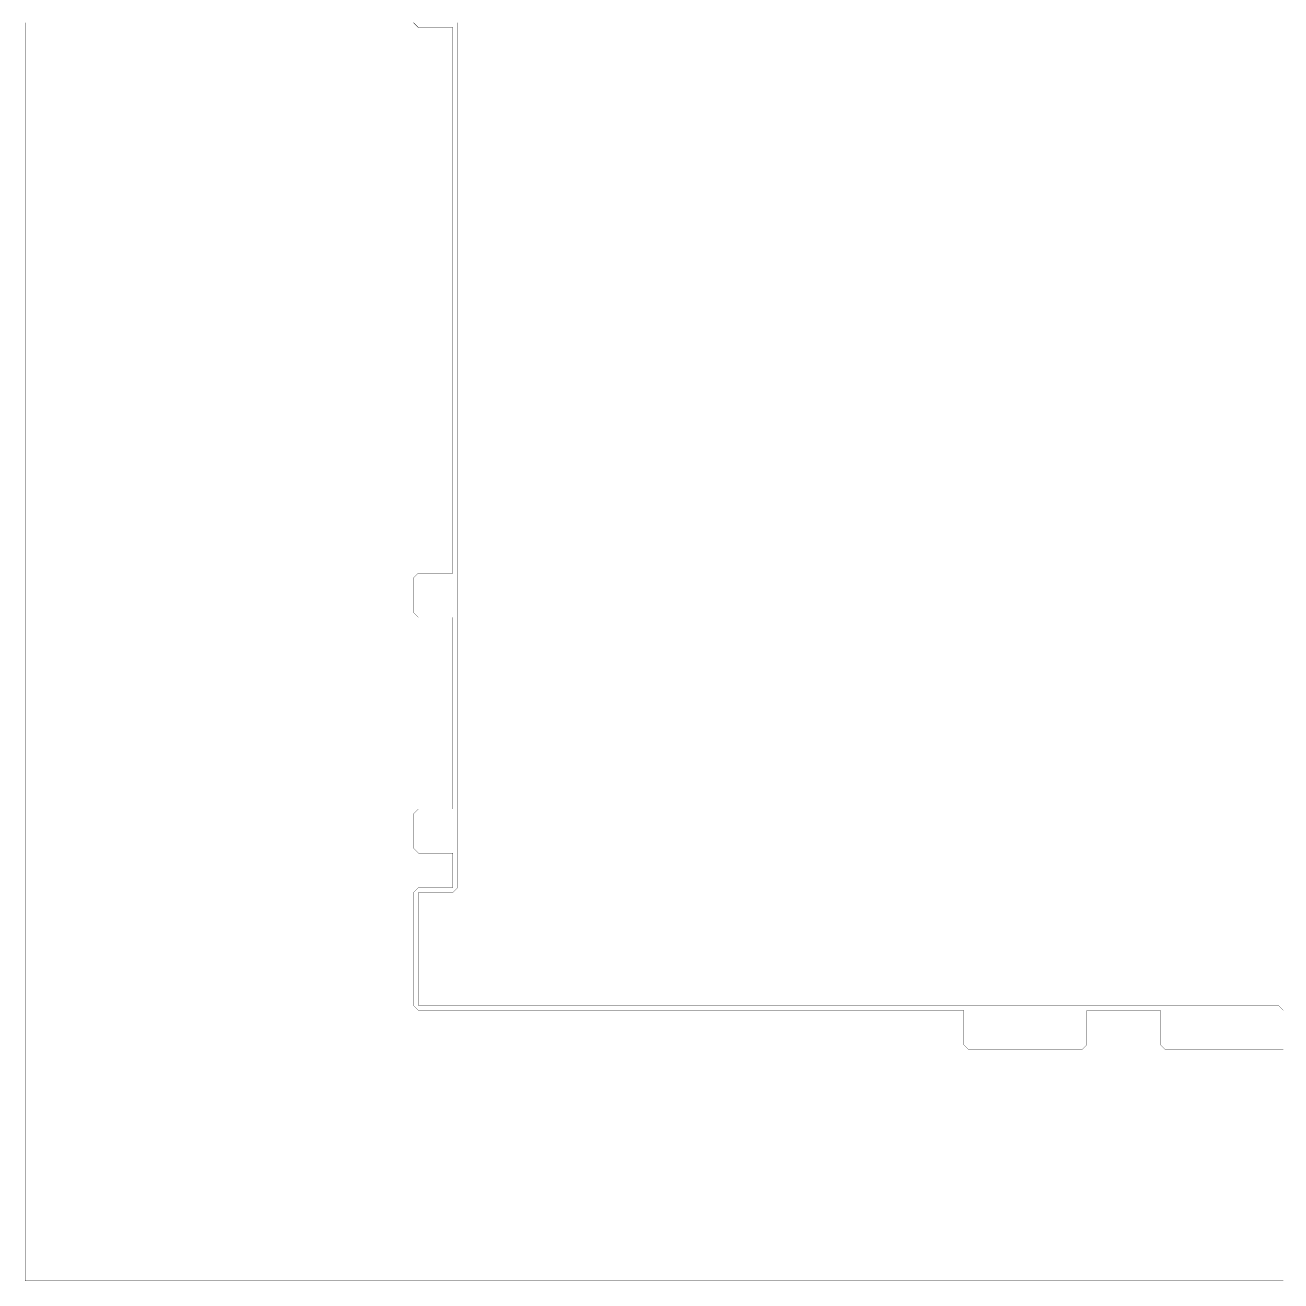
# Model space of a CAD drawing. Header units: metres. Extents: x 0 to 4990, y -4990 to 0.
# Drawn here: x 0 to 2495, y -4990 to -2495 of the extents above; entities that cross this region are included whole.
import ezdxf

# ---------------------------------------------------------------- set-up
doc = ezdxf.new("R2010")
doc.units = ezdxf.units.M
doc.layers.add('conductor', color=1, linetype='Continuous')
doc.layers.add('substrate', color=5, linetype='Continuous')

msp = doc.modelspace()

# ---------------------------------------------------------------- linework, layer by layer
at = {"layer": 'conductor', "const_width": 0.5}
msp.add_lwpolyline([(859.375, -2490.234375), (859.375, -2500), (859.375, -2509.765625), (859.375, -2519.53125), (859.375, -2529.296875), (859.375, -2539.0625), (859.375, -2548.828125), (859.375, -2558.59375), (859.375, -2568.359375), (859.375, -2578.125), (859.375, -2587.890625), (859.375, -2597.65625), (859.375, -2607.421875), (859.375, -2617.1875), (859.375, -2626.953125), (859.375, -2636.71875), (859.375, -2646.484375), (859.375, -2656.25), (859.375, -2666.015625), (859.375, -2675.78125), (859.375, -2685.546875), (859.375, -2695.3125), (859.375, -2705.078125), (859.375, -2714.84375), (859.375, -2724.609375), (859.375, -2734.375), (859.375, -2744.140625), (859.375, -2753.90625), (859.375, -2763.671875), (859.375, -2773.4375), (859.375, -2783.203125), (859.375, -2792.96875), (859.375, -2802.734375), (859.375, -2812.5), (859.375, -2822.265625), (859.375, -2832.03125), (859.375, -2841.796875), (859.375, -2851.5625), (859.375, -2861.328125), (859.375, -2871.09375), (859.375, -2880.859375), (859.375, -2890.625), (859.375, -2900.390625), (859.375, -2910.15625), (859.375, -2919.921875), (859.375, -2929.6875), (859.375, -2939.453125), (859.375, -2949.21875), (859.375, -2958.984375), (859.375, -2968.75), (859.375, -2978.515625), (859.375, -2988.28125), (859.375, -2998.046875), (859.375, -3007.8125), (859.375, -3017.578125), (859.375, -3027.34375), (859.375, -3037.109375), (859.375, -3046.875), (859.375, -3056.640625), (859.375, -3066.40625), (859.375, -3076.171875), (859.375, -3085.9375), (859.375, -3095.703125), (859.375, -3105.46875), (859.375, -3115.234375), (859.375, -3125), (859.375, -3134.765625), (859.375, -3144.53125), (859.375, -3154.296875), (859.375, -3164.0625), (859.375, -3173.828125), (859.375, -3183.59375), (859.375, -3193.359375), (859.375, -3203.125), (859.375, -3212.890625), (859.375, -3222.65625), (859.375, -3232.421875), (859.375, -3242.1875), (859.375, -3251.953125), (859.375, -3261.71875), (859.375, -3271.484375), (859.375, -3281.25), (859.375, -3291.015625), (859.375, -3300.78125), (859.375, -3310.546875), (859.375, -3320.3125), (859.375, -3330.078125), (859.375, -3339.84375), (859.375, -3349.609375), (859.375, -3359.375), (859.375, -3369.140625), (859.375, -3378.90625), (859.375, -3388.671875), (859.375, -3398.4375), (859.375, -3408.203125), (859.375, -3417.96875), (859.375, -3427.734375), (859.375, -3437.5), (859.375, -3447.265625), (859.375, -3457.03125), (859.375, -3466.796875), (859.375, -3476.5625), (859.375, -3486.328125), (859.375, -3496.09375), (859.375, -3505.859375), (859.375, -3515.625), (859.375, -3525.390625), (859.375, -3535.15625), (859.375, -3544.921875), (859.375, -3554.6875), (859.375, -3564.453125), (859.375, -3574.21875), (859.375, -3583.984375), (859.375, -3593.75), (859.375, -3603.515625), (859.375, -3613.28125), (859.375, -3623.046875), (859.375, -3632.8125), (859.375, -3642.578125), (859.375, -3652.34375), (859.375, -3662.109375), (859.375, -3671.875), (859.375, -3681.640625), (859.375, -3691.40625), (859.375, -3701.171875), (859.375, -3710.9375), (859.375, -3720.703125), (859.375, -3730.46875), (859.375, -3740.234375), (859.375, -3750), (859.375, -3759.765625), (859.375, -3769.53125), (859.375, -3779.296875), (859.375, -3789.0625), (859.375, -3798.828125), (859.375, -3808.59375), (859.375, -3818.359375), (859.375, -3828.125), (859.375, -3837.890625), (859.375, -3847.65625), (859.375, -3857.421875), (859.375, -3867.1875), (859.375, -3876.953125), (859.375, -3886.71875), (859.375, -3896.484375), (859.375, -3906.25), (859.375, -3916.015625), (859.375, -3925.78125), (859.375, -3935.546875), (859.375, -3945.3125), (859.375, -3955.078125), (859.375, -3964.84375), (859.375, -3974.609375), (859.375, -3984.375), (859.375, -3994.140625), (859.375, -4003.90625), (859.375, -4013.671875), (859.375, -4023.4375), (859.375, -4033.203125), (859.375, -4042.96875), (859.375, -4052.734375), (859.375, -4062.5), (859.375, -4072.265625), (859.375, -4082.03125), (859.375, -4091.796875), (859.375, -4101.5625), (859.375, -4111.328125), (859.375, -4121.09375), (859.375, -4130.859375), (859.375, -4140.625), (859.375, -4150.390625), (859.375, -4160.15625), (859.375, -4169.921875), (859.375, -4179.6875), (859.375, -4189.453125), (859.375, -4199.21875), (859.375, -4208.984375), (849.609375, -4218.75), (839.84375, -4218.75), (830.078125, -4218.75), (820.3125, -4218.75), (810.546875, -4218.75), (800.78125, -4218.75), (791.015625, -4218.75), (781.25, -4218.75), (781.25, -4228.515625), (781.25, -4238.28125), (781.25, -4248.046875), (781.25, -4257.8125), (781.25, -4267.578125), (781.25, -4277.34375), (781.25, -4287.109375), (781.25, -4296.875), (781.25, -4306.640625), (781.25, -4316.40625), (781.25, -4326.171875), (781.25, -4335.9375), (781.25, -4345.703125), (781.25, -4355.46875), (781.25, -4365.234375), (781.25, -4375), (781.25, -4384.765625), (781.25, -4394.53125), (781.25, -4404.296875), (781.25, -4414.0625), (781.25, -4423.828125), (781.25, -4433.59375), (781.25, -4443.359375), (791.015625, -4443.359375), (800.78125, -4443.359375), (810.546875, -4443.359375), (820.3125, -4443.359375), (830.078125, -4443.359375), (839.84375, -4443.359375), (849.609375, -4443.359375), (859.375, -4443.359375), (869.140625, -4443.359375), (878.90625, -4443.359375), (888.671875, -4443.359375), (898.4375, -4443.359375), (908.203125, -4443.359375), (917.96875, -4443.359375), (927.734375, -4443.359375), (937.5, -4443.359375), (947.265625, -4443.359375), (957.03125, -4443.359375), (966.796875, -4443.359375), (976.5625, -4443.359375), (986.328125, -4443.359375), (996.09375, -4443.359375), (1005.859375, -4443.359375), (1015.625, -4443.359375), (1025.390625, -4443.359375), (1035.15625, -4443.359375), (1044.921875, -4443.359375), (1054.6875, -4443.359375), (1064.453125, -4443.359375), (1074.21875, -4443.359375), (1083.984375, -4443.359375), (1093.75, -4443.359375), (1103.515625, -4443.359375), (1113.28125, -4443.359375), (1123.046875, -4443.359375), (1132.8125, -4443.359375), (1142.578125, -4443.359375), (1152.34375, -4443.359375), (1162.109375, -4443.359375), (1171.875, -4443.359375), (1181.640625, -4443.359375), (1191.40625, -4443.359375), (1201.171875, -4443.359375), (1210.9375, -4443.359375), (1220.703125, -4443.359375), (1230.46875, -4443.359375), (1240.234375, -4443.359375), (1250, -4443.359375), (1259.765625, -4443.359375), (1269.53125, -4443.359375), (1279.296875, -4443.359375), (1289.0625, -4443.359375), (1298.828125, -4443.359375), (1308.59375, -4443.359375), (1318.359375, -4443.359375), (1328.125, -4443.359375), (1337.890625, -4443.359375), (1347.65625, -4443.359375), (1357.421875, -4443.359375), (1367.1875, -4443.359375), (1376.953125, -4443.359375), (1386.71875, -4443.359375), (1396.484375, -4443.359375), (1406.25, -4443.359375), (1416.015625, -4443.359375), (1425.78125, -4443.359375), (1435.546875, -4443.359375), (1445.3125, -4443.359375), (1455.078125, -4443.359375), (1464.84375, -4443.359375), (1474.609375, -4443.359375), (1484.375, -4443.359375), (1494.140625, -4443.359375), (1503.90625, -4443.359375), (1513.671875, -4443.359375), (1523.4375, -4443.359375), (1533.203125, -4443.359375), (1542.96875, -4443.359375), (1552.734375, -4443.359375), (1562.5, -4443.359375), (1572.265625, -4443.359375), (1582.03125, -4443.359375), (1591.796875, -4443.359375), (1601.5625, -4443.359375), (1611.328125, -4443.359375), (1621.09375, -4443.359375), (1630.859375, -4443.359375), (1640.625, -4443.359375), (1650.390625, -4443.359375), (1660.15625, -4443.359375), (1669.921875, -4443.359375), (1679.6875, -4443.359375), (1689.453125, -4443.359375), (1699.21875, -4443.359375), (1708.984375, -4443.359375), (1718.75, -4443.359375), (1728.515625, -4443.359375), (1738.28125, -4443.359375), (1748.046875, -4443.359375), (1757.8125, -4443.359375), (1767.578125, -4443.359375), (1777.34375, -4443.359375), (1787.109375, -4443.359375), (1796.875, -4443.359375), (1806.640625, -4443.359375), (1816.40625, -4443.359375), (1826.171875, -4443.359375), (1835.9375, -4443.359375), (1845.703125, -4443.359375), (1855.46875, -4443.359375), (1865.234375, -4443.359375), (1875, -4443.359375), (1884.765625, -4443.359375), (1894.53125, -4443.359375), (1904.296875, -4443.359375), (1914.0625, -4443.359375), (1923.828125, -4443.359375), (1933.59375, -4443.359375), (1943.359375, -4443.359375), (1953.125, -4443.359375), (1962.890625, -4443.359375), (1972.65625, -4443.359375), (1982.421875, -4443.359375), (1992.1875, -4443.359375), (2001.953125, -4443.359375), (2011.71875, -4443.359375), (2021.484375, -4443.359375), (2031.25, -4443.359375), (2041.015625, -4443.359375), (2050.78125, -4443.359375), (2060.546875, -4443.359375), (2070.3125, -4443.359375), (2080.078125, -4443.359375), (2089.84375, -4443.359375), (2099.609375, -4443.359375), (2109.375, -4443.359375), (2119.140625, -4443.359375), (2128.90625, -4443.359375), (2138.671875, -4443.359375), (2148.4375, -4443.359375), (2158.203125, -4443.359375), (2167.96875, -4443.359375), (2177.734375, -4443.359375), (2187.5, -4443.359375), (2197.265625, -4443.359375), (2207.03125, -4443.359375), (2216.796875, -4443.359375), (2226.5625, -4443.359375), (2236.328125, -4443.359375), (2246.09375, -4443.359375), (2255.859375, -4443.359375), (2265.625, -4443.359375), (2275.390625, -4443.359375), (2285.15625, -4443.359375), (2294.921875, -4443.359375), (2304.6875, -4443.359375), (2314.453125, -4443.359375), (2324.21875, -4443.359375), (2333.984375, -4443.359375), (2343.75, -4443.359375), (2353.515625, -4443.359375), (2363.28125, -4443.359375), (2373.046875, -4443.359375), (2382.8125, -4443.359375), (2392.578125, -4443.359375), (2402.34375, -4443.359375), (2412.109375, -4443.359375), (2421.875, -4443.359375), (2431.640625, -4443.359375), (2441.40625, -4443.359375), (2451.171875, -4443.359375), (2460.9375, -4443.359375), (2470.703125, -4443.359375), (2480.46875, -4443.359375), (2490.234375, -4443.359375), (2500, -4453.125)], dxfattribs=at)
at = {"layer": 'substrate', "const_width": 0.5}
for points in [[(0, -2490.234375), (0, -2500), (0, -2509.765625), (0, -2519.53125), (0, -2529.296875), (0, -2539.0625), (0, -2548.828125), (0, -2558.59375), (0, -2568.359375), (0, -2578.125), (0, -2587.890625), (0, -2597.65625), (0, -2607.421875), (0, -2617.1875), (0, -2626.953125), (0, -2636.71875), (0, -2646.484375), (0, -2656.25), (0, -2666.015625), (0, -2675.78125), (0, -2685.546875), (0, -2695.3125), (0, -2705.078125), (0, -2714.84375), (0, -2724.609375), (0, -2734.375), (0, -2744.140625), (0, -2753.90625), (0, -2763.671875), (0, -2773.4375), (0, -2783.203125), (0, -2792.96875), (0, -2802.734375), (0, -2812.5), (0, -2822.265625), (0, -2832.03125), (0, -2841.796875), (0, -2851.5625), (0, -2861.328125), (0, -2871.09375), (0, -2880.859375), (0, -2890.625), (0, -2900.390625), (0, -2910.15625), (0, -2919.921875), (0, -2929.6875), (0, -2939.453125), (0, -2949.21875), (0, -2958.984375), (0, -2968.75), (0, -2978.515625), (0, -2988.28125), (0, -2998.046875), (0, -3007.8125), (0, -3017.578125), (0, -3027.34375), (0, -3037.109375), (0, -3046.875), (0, -3056.640625), (0, -3066.40625), (0, -3076.171875), (0, -3085.9375), (0, -3095.703125), (0, -3105.46875), (0, -3115.234375), (0, -3125), (0, -3134.765625), (0, -3144.53125), (0, -3154.296875), (0, -3164.0625), (0, -3173.828125), (0, -3183.59375), (0, -3193.359375), (0, -3203.125), (0, -3212.890625), (0, -3222.65625), (0, -3232.421875), (0, -3242.1875), (0, -3251.953125), (0, -3261.71875), (0, -3271.484375), (0, -3281.25), (0, -3291.015625), (0, -3300.78125), (0, -3310.546875), (0, -3320.3125), (0, -3330.078125), (0, -3339.84375), (0, -3349.609375), (0, -3359.375), (0, -3369.140625), (0, -3378.90625), (0, -3388.671875), (0, -3398.4375), (0, -3408.203125), (0, -3417.96875), (0, -3427.734375), (0, -3437.5), (0, -3447.265625), (0, -3457.03125), (0, -3466.796875), (0, -3476.5625), (0, -3486.328125), (0, -3496.09375), (0, -3505.859375), (0, -3515.625), (0, -3525.390625), (0, -3535.15625), (0, -3544.921875), (0, -3554.6875), (0, -3564.453125), (0, -3574.21875), (0, -3583.984375), (0, -3593.75), (0, -3603.515625), (0, -3613.28125), (0, -3623.046875), (0, -3632.8125), (0, -3642.578125), (0, -3652.34375), (0, -3662.109375), (0, -3671.875), (0, -3681.640625), (0, -3691.40625), (0, -3701.171875), (0, -3710.9375), (0, -3720.703125), (0, -3730.46875), (0, -3740.234375), (0, -3750), (0, -3759.765625), (0, -3769.53125), (0, -3779.296875), (0, -3789.0625), (0, -3798.828125), (0, -3808.59375), (0, -3818.359375), (0, -3828.125), (0, -3837.890625), (0, -3847.65625), (0, -3857.421875), (0, -3867.1875), (0, -3876.953125), (0, -3886.71875), (0, -3896.484375), (0, -3906.25), (0, -3916.015625), (0, -3925.78125), (0, -3935.546875), (0, -3945.3125), (0, -3955.078125), (0, -3964.84375), (0, -3974.609375), (0, -3984.375), (0, -3994.140625), (0, -4003.90625), (0, -4013.671875), (0, -4023.4375), (0, -4033.203125), (0, -4042.96875), (0, -4052.734375), (0, -4062.5), (0, -4072.265625), (0, -4082.03125), (0, -4091.796875), (0, -4101.5625), (0, -4111.328125), (0, -4121.09375), (0, -4130.859375), (0, -4140.625), (0, -4150.390625), (0, -4160.15625), (0, -4169.921875), (0, -4179.6875), (0, -4189.453125), (0, -4199.21875), (0, -4208.984375), (0, -4218.75), (0, -4228.515625), (0, -4238.28125), (0, -4248.046875), (0, -4257.8125), (0, -4267.578125), (0, -4277.34375), (0, -4287.109375), (0, -4296.875), (0, -4306.640625), (0, -4316.40625), (0, -4326.171875), (0, -4335.9375), (0, -4345.703125), (0, -4355.46875), (0, -4365.234375), (0, -4375), (0, -4384.765625), (0, -4394.53125), (0, -4404.296875), (0, -4414.0625), (0, -4423.828125), (0, -4433.59375), (0, -4443.359375), (0, -4453.125), (0, -4462.890625), (0, -4472.65625), (0, -4482.421875), (0, -4492.1875), (0, -4501.953125), (0, -4511.71875), (0, -4521.484375), (0, -4531.25), (0, -4541.015625), (0, -4550.78125), (0, -4560.546875), (0, -4570.3125), (0, -4580.078125), (0, -4589.84375), (0, -4599.609375), (0, -4609.375), (0, -4619.140625), (0, -4628.90625), (0, -4638.671875), (0, -4648.4375), (0, -4658.203125), (0, -4667.96875), (0, -4677.734375), (0, -4687.5), (0, -4697.265625), (0, -4707.03125), (0, -4716.796875), (0, -4726.5625), (0, -4736.328125), (0, -4746.09375), (0, -4755.859375), (0, -4765.625), (0, -4775.390625), (0, -4785.15625), (0, -4794.921875), (0, -4804.6875), (0, -4814.453125), (0, -4824.21875), (0, -4833.984375), (0, -4843.75), (0, -4853.515625), (0, -4863.28125), (0, -4873.046875), (0, -4882.8125), (0, -4892.578125), (0, -4902.34375), (0, -4912.109375), (0, -4921.875), (0, -4931.640625), (0, -4941.40625), (0, -4951.171875), (0, -4960.9375), (0, -4970.703125), (0, -4980.46875), (0, -4990.234375), (9.765625, -4990.234375), (19.53125, -4990.234375), (29.296875, -4990.234375), (39.0625, -4990.234375), (48.828125, -4990.234375), (58.59375, -4990.234375), (68.359375, -4990.234375), (78.125, -4990.234375), (87.890625, -4990.234375), (97.65625, -4990.234375), (107.421875, -4990.234375), (117.1875, -4990.234375), (126.953125, -4990.234375), (136.71875, -4990.234375), (146.484375, -4990.234375), (156.25, -4990.234375), (166.015625, -4990.234375), (175.78125, -4990.234375), (185.546875, -4990.234375), (195.3125, -4990.234375), (205.078125, -4990.234375), (214.84375, -4990.234375), (224.609375, -4990.234375), (234.375, -4990.234375), (244.140625, -4990.234375), (253.90625, -4990.234375), (263.671875, -4990.234375), (273.4375, -4990.234375), (283.203125, -4990.234375), (292.96875, -4990.234375), (302.734375, -4990.234375), (312.5, -4990.234375), (322.265625, -4990.234375), (332.03125, -4990.234375), (341.796875, -4990.234375), (351.5625, -4990.234375), (361.328125, -4990.234375), (371.09375, -4990.234375), (380.859375, -4990.234375), (390.625, -4990.234375), (400.390625, -4990.234375), (410.15625, -4990.234375), (419.921875, -4990.234375), (429.6875, -4990.234375), (439.453125, -4990.234375), (449.21875, -4990.234375), (458.984375, -4990.234375), (468.75, -4990.234375), (478.515625, -4990.234375), (488.28125, -4990.234375), (498.046875, -4990.234375), (507.8125, -4990.234375), (517.578125, -4990.234375), (527.34375, -4990.234375), (537.109375, -4990.234375), (546.875, -4990.234375), (556.640625, -4990.234375), (566.40625, -4990.234375), (576.171875, -4990.234375), (585.9375, -4990.234375), (595.703125, -4990.234375), (605.46875, -4990.234375), (615.234375, -4990.234375), (625, -4990.234375), (634.765625, -4990.234375), (644.53125, -4990.234375), (654.296875, -4990.234375), (664.0625, -4990.234375), (673.828125, -4990.234375), (683.59375, -4990.234375), (693.359375, -4990.234375), (703.125, -4990.234375), (712.890625, -4990.234375), (722.65625, -4990.234375), (732.421875, -4990.234375), (742.1875, -4990.234375), (751.953125, -4990.234375), (761.71875, -4990.234375), (771.484375, -4990.234375), (781.25, -4990.234375), (791.015625, -4990.234375), (800.78125, -4990.234375), (810.546875, -4990.234375), (820.3125, -4990.234375), (830.078125, -4990.234375), (839.84375, -4990.234375), (849.609375, -4990.234375), (859.375, -4990.234375), (869.140625, -4990.234375), (878.90625, -4990.234375), (888.671875, -4990.234375), (898.4375, -4990.234375), (908.203125, -4990.234375), (917.96875, -4990.234375), (927.734375, -4990.234375), (937.5, -4990.234375), (947.265625, -4990.234375), (957.03125, -4990.234375), (966.796875, -4990.234375), (976.5625, -4990.234375), (986.328125, -4990.234375), (996.09375, -4990.234375), (1005.859375, -4990.234375), (1015.625, -4990.234375), (1025.390625, -4990.234375), (1035.15625, -4990.234375), (1044.921875, -4990.234375), (1054.6875, -4990.234375), (1064.453125, -4990.234375), (1074.21875, -4990.234375), (1083.984375, -4990.234375), (1093.75, -4990.234375), (1103.515625, -4990.234375), (1113.28125, -4990.234375), (1123.046875, -4990.234375), (1132.8125, -4990.234375), (1142.578125, -4990.234375), (1152.34375, -4990.234375), (1162.109375, -4990.234375), (1171.875, -4990.234375), (1181.640625, -4990.234375), (1191.40625, -4990.234375), (1201.171875, -4990.234375), (1210.9375, -4990.234375), (1220.703125, -4990.234375), (1230.46875, -4990.234375), (1240.234375, -4990.234375), (1250, -4990.234375), (1259.765625, -4990.234375), (1269.53125, -4990.234375), (1279.296875, -4990.234375), (1289.0625, -4990.234375), (1298.828125, -4990.234375), (1308.59375, -4990.234375), (1318.359375, -4990.234375), (1328.125, -4990.234375), (1337.890625, -4990.234375), (1347.65625, -4990.234375), (1357.421875, -4990.234375), (1367.1875, -4990.234375), (1376.953125, -4990.234375), (1386.71875, -4990.234375), (1396.484375, -4990.234375), (1406.25, -4990.234375), (1416.015625, -4990.234375), (1425.78125, -4990.234375), (1435.546875, -4990.234375), (1445.3125, -4990.234375), (1455.078125, -4990.234375), (1464.84375, -4990.234375), (1474.609375, -4990.234375), (1484.375, -4990.234375), (1494.140625, -4990.234375), (1503.90625, -4990.234375), (1513.671875, -4990.234375), (1523.4375, -4990.234375), (1533.203125, -4990.234375), (1542.96875, -4990.234375), (1552.734375, -4990.234375), (1562.5, -4990.234375), (1572.265625, -4990.234375), (1582.03125, -4990.234375), (1591.796875, -4990.234375), (1601.5625, -4990.234375), (1611.328125, -4990.234375), (1621.09375, -4990.234375), (1630.859375, -4990.234375), (1640.625, -4990.234375), (1650.390625, -4990.234375), (1660.15625, -4990.234375), (1669.921875, -4990.234375), (1679.6875, -4990.234375), (1689.453125, -4990.234375), (1699.21875, -4990.234375), (1708.984375, -4990.234375), (1718.75, -4990.234375), (1728.515625, -4990.234375), (1738.28125, -4990.234375), (1748.046875, -4990.234375), (1757.8125, -4990.234375), (1767.578125, -4990.234375), (1777.34375, -4990.234375), (1787.109375, -4990.234375), (1796.875, -4990.234375), (1806.640625, -4990.234375), (1816.40625, -4990.234375), (1826.171875, -4990.234375), (1835.9375, -4990.234375), (1845.703125, -4990.234375), (1855.46875, -4990.234375), (1865.234375, -4990.234375), (1875, -4990.234375), (1884.765625, -4990.234375), (1894.53125, -4990.234375), (1904.296875, -4990.234375), (1914.0625, -4990.234375), (1923.828125, -4990.234375), (1933.59375, -4990.234375), (1943.359375, -4990.234375), (1953.125, -4990.234375), (1962.890625, -4990.234375), (1972.65625, -4990.234375), (1982.421875, -4990.234375), (1992.1875, -4990.234375), (2001.953125, -4990.234375), (2011.71875, -4990.234375), (2021.484375, -4990.234375), (2031.25, -4990.234375), (2041.015625, -4990.234375), (2050.78125, -4990.234375), (2060.546875, -4990.234375), (2070.3125, -4990.234375), (2080.078125, -4990.234375), (2089.84375, -4990.234375), (2099.609375, -4990.234375), (2109.375, -4990.234375), (2119.140625, -4990.234375), (2128.90625, -4990.234375), (2138.671875, -4990.234375), (2148.4375, -4990.234375), (2158.203125, -4990.234375), (2167.96875, -4990.234375), (2177.734375, -4990.234375), (2187.5, -4990.234375), (2197.265625, -4990.234375), (2207.03125, -4990.234375), (2216.796875, -4990.234375), (2226.5625, -4990.234375), (2236.328125, -4990.234375), (2246.09375, -4990.234375), (2255.859375, -4990.234375), (2265.625, -4990.234375), (2275.390625, -4990.234375), (2285.15625, -4990.234375), (2294.921875, -4990.234375), (2304.6875, -4990.234375), (2314.453125, -4990.234375), (2324.21875, -4990.234375), (2333.984375, -4990.234375), (2343.75, -4990.234375), (2353.515625, -4990.234375), (2363.28125, -4990.234375), (2373.046875, -4990.234375), (2382.8125, -4990.234375), (2392.578125, -4990.234375), (2402.34375, -4990.234375), (2412.109375, -4990.234375), (2421.875, -4990.234375), (2431.640625, -4990.234375), (2441.40625, -4990.234375), (2451.171875, -4990.234375), (2460.9375, -4990.234375), (2470.703125, -4990.234375), (2480.46875, -4990.234375), (2490.234375, -4990.234375), (2500, -4990.234375)], [(2500, -4531.25), (2490.234375, -4531.25), (2480.46875, -4531.25), (2470.703125, -4531.25), (2460.9375, -4531.25), (2451.171875, -4531.25), (2441.40625, -4531.25), (2431.640625, -4531.25), (2421.875, -4531.25), (2412.109375, -4531.25), (2402.34375, -4531.25), (2392.578125, -4531.25), (2382.8125, -4531.25), (2373.046875, -4531.25), (2363.28125, -4531.25), (2353.515625, -4531.25), (2343.75, -4531.25), (2333.984375, -4531.25), (2324.21875, -4531.25), (2314.453125, -4531.25), (2304.6875, -4531.25), (2294.921875, -4531.25), (2285.15625, -4531.25), (2275.390625, -4531.25), (2265.625, -4531.25), (2255.859375, -4521.484375), (2255.859375, -4511.71875), (2255.859375, -4501.953125), (2255.859375, -4492.1875), (2255.859375, -4482.421875), (2255.859375, -4472.65625), (2255.859375, -4462.890625), (2255.859375, -4453.125), (2246.09375, -4453.125), (2236.328125, -4453.125), (2226.5625, -4453.125), (2216.796875, -4453.125), (2207.03125, -4453.125), (2197.265625, -4453.125), (2187.5, -4453.125), (2177.734375, -4453.125), (2167.96875, -4453.125), (2158.203125, -4453.125), (2148.4375, -4453.125), (2138.671875, -4453.125), (2128.90625, -4453.125), (2119.140625, -4453.125), (2109.375, -4453.125), (2109.375, -4462.890625), (2109.375, -4472.65625), (2109.375, -4482.421875), (2109.375, -4492.1875), (2109.375, -4501.953125), (2109.375, -4511.71875), (2109.375, -4521.484375), (2099.609375, -4531.25), (2089.84375, -4531.25), (2080.078125, -4531.25), (2070.3125, -4531.25), (2060.546875, -4531.25), (2050.78125, -4531.25), (2041.015625, -4531.25), (2031.25, -4531.25), (2021.484375, -4531.25), (2011.71875, -4531.25), (2001.953125, -4531.25), (1992.1875, -4531.25), (1982.421875, -4531.25), (1972.65625, -4531.25), (1962.890625, -4531.25), (1953.125, -4531.25), (1943.359375, -4531.25), (1933.59375, -4531.25), (1923.828125, -4531.25), (1914.0625, -4531.25), (1904.296875, -4531.25), (1894.53125, -4531.25), (1884.765625, -4531.25), (1875, -4531.25), (1865.234375, -4521.484375), (1865.234375, -4511.71875), (1865.234375, -4501.953125), (1865.234375, -4492.1875), (1865.234375, -4482.421875), (1865.234375, -4472.65625), (1865.234375, -4462.890625), (1865.234375, -4453.125), (1855.46875, -4453.125), (1845.703125, -4453.125), (1835.9375, -4453.125), (1826.171875, -4453.125), (1816.40625, -4453.125), (1806.640625, -4453.125), (1796.875, -4453.125), (1787.109375, -4453.125), (1777.34375, -4453.125), (1767.578125, -4453.125), (1757.8125, -4453.125), (1748.046875, -4453.125), (1738.28125, -4453.125), (1728.515625, -4453.125), (1718.75, -4453.125), (1708.984375, -4453.125), (1699.21875, -4453.125), (1689.453125, -4453.125), (1679.6875, -4453.125), (1669.921875, -4453.125), (1660.15625, -4453.125), (1650.390625, -4453.125), (1640.625, -4453.125), (1630.859375, -4453.125), (1621.09375, -4453.125), (1611.328125, -4453.125), (1601.5625, -4453.125), (1591.796875, -4453.125), (1582.03125, -4453.125), (1572.265625, -4453.125), (1562.5, -4453.125), (1552.734375, -4453.125), (1542.96875, -4453.125), (1533.203125, -4453.125), (1523.4375, -4453.125), (1513.671875, -4453.125), (1503.90625, -4453.125), (1494.140625, -4453.125), (1484.375, -4453.125), (1474.609375, -4453.125), (1464.84375, -4453.125), (1455.078125, -4453.125), (1445.3125, -4453.125), (1435.546875, -4453.125), (1425.78125, -4453.125), (1416.015625, -4453.125), (1406.25, -4453.125), (1396.484375, -4453.125), (1386.71875, -4453.125), (1376.953125, -4453.125), (1367.1875, -4453.125), (1357.421875, -4453.125), (1347.65625, -4453.125), (1337.890625, -4453.125), (1328.125, -4453.125), (1318.359375, -4453.125), (1308.59375, -4453.125), (1298.828125, -4453.125), (1289.0625, -4453.125), (1279.296875, -4453.125), (1269.53125, -4453.125), (1259.765625, -4453.125), (1250, -4453.125), (1240.234375, -4453.125), (1230.46875, -4453.125), (1220.703125, -4453.125), (1210.9375, -4453.125), (1201.171875, -4453.125), (1191.40625, -4453.125), (1181.640625, -4453.125), (1171.875, -4453.125), (1162.109375, -4453.125), (1152.34375, -4453.125), (1142.578125, -4453.125), (1132.8125, -4453.125), (1123.046875, -4453.125), (1113.28125, -4453.125), (1103.515625, -4453.125), (1093.75, -4453.125), (1083.984375, -4453.125), (1074.21875, -4453.125), (1064.453125, -4453.125), (1054.6875, -4453.125), (1044.921875, -4453.125), (1035.15625, -4453.125), (1025.390625, -4453.125), (1015.625, -4453.125), (1005.859375, -4453.125), (996.09375, -4453.125), (986.328125, -4453.125), (976.5625, -4453.125), (966.796875, -4453.125), (957.03125, -4453.125), (947.265625, -4453.125), (937.5, -4453.125), (927.734375, -4453.125), (917.96875, -4453.125), (908.203125, -4453.125), (898.4375, -4453.125), (888.671875, -4453.125), (878.90625, -4453.125), (869.140625, -4453.125), (859.375, -4453.125), (849.609375, -4453.125), (839.84375, -4453.125), (830.078125, -4453.125), (820.3125, -4453.125), (810.546875, -4453.125), (800.78125, -4453.125), (791.015625, -4453.125), (781.25, -4453.125), (771.484375, -4443.359375), (771.484375, -4433.59375), (771.484375, -4423.828125), (771.484375, -4414.0625), (771.484375, -4404.296875), (771.484375, -4394.53125), (771.484375, -4384.765625), (771.484375, -4375), (771.484375, -4365.234375), (771.484375, -4355.46875), (771.484375, -4345.703125), (771.484375, -4335.9375), (771.484375, -4326.171875), (771.484375, -4316.40625), (771.484375, -4306.640625), (771.484375, -4296.875), (771.484375, -4287.109375), (771.484375, -4277.34375), (771.484375, -4267.578125), (771.484375, -4257.8125), (771.484375, -4248.046875), (771.484375, -4238.28125), (771.484375, -4228.515625), (771.484375, -4218.75), (781.25, -4208.984375), (791.015625, -4208.984375), (800.78125, -4208.984375), (810.546875, -4208.984375), (820.3125, -4208.984375), (830.078125, -4208.984375), (839.84375, -4208.984375), (849.609375, -4208.984375), (849.609375, -4199.21875), (849.609375, -4189.453125), (849.609375, -4179.6875), (849.609375, -4169.921875), (849.609375, -4160.15625), (849.609375, -4150.390625), (849.609375, -4140.625), (839.84375, -4140.625), (830.078125, -4140.625), (820.3125, -4140.625), (810.546875, -4140.625), (800.78125, -4140.625), (791.015625, -4140.625), (781.25, -4140.625), (771.484375, -4130.859375), (771.484375, -4121.09375), (771.484375, -4111.328125), (771.484375, -4101.5625), (771.484375, -4091.796875), (771.484375, -4082.03125), (771.484375, -4072.265625), (771.484375, -4062.5), (781.25, -4052.734375), (791.015625, -4052.734375), (800.78125, -4052.734375), (810.546875, -4052.734375), (820.3125, -4052.734375), (830.078125, -4052.734375), (839.84375, -4052.734375), (849.609375, -4052.734375), (849.609375, -4042.96875), (849.609375, -4033.203125), (849.609375, -4023.4375), (849.609375, -4013.671875), (849.609375, -4003.90625), (849.609375, -3994.140625), (849.609375, -3984.375), (849.609375, -3974.609375), (849.609375, -3964.84375), (849.609375, -3955.078125), (849.609375, -3945.3125), (849.609375, -3935.546875), (849.609375, -3925.78125), (849.609375, -3916.015625), (849.609375, -3906.25), (849.609375, -3896.484375), (849.609375, -3886.71875), (849.609375, -3876.953125), (849.609375, -3867.1875), (849.609375, -3857.421875), (849.609375, -3847.65625), (849.609375, -3837.890625), (849.609375, -3828.125), (849.609375, -3818.359375), (849.609375, -3808.59375), (849.609375, -3798.828125), (849.609375, -3789.0625), (849.609375, -3779.296875), (849.609375, -3769.53125), (849.609375, -3759.765625), (849.609375, -3750), (849.609375, -3740.234375), (849.609375, -3730.46875), (849.609375, -3720.703125), (849.609375, -3710.9375), (849.609375, -3701.171875), (849.609375, -3691.40625), (849.609375, -3681.640625), (849.609375, -3671.875), (839.84375, -3671.875), (830.078125, -3671.875), (820.3125, -3671.875), (810.546875, -3671.875), (800.78125, -3671.875), (791.015625, -3671.875), (781.25, -3671.875), (771.484375, -3662.109375), (771.484375, -3652.34375), (771.484375, -3642.578125), (771.484375, -3632.8125), (771.484375, -3623.046875), (771.484375, -3613.28125), (771.484375, -3603.515625), (771.484375, -3593.75), (781.25, -3583.984375), (791.015625, -3583.984375), (800.78125, -3583.984375), (810.546875, -3583.984375), (820.3125, -3583.984375), (830.078125, -3583.984375), (839.84375, -3583.984375), (849.609375, -3583.984375), (849.609375, -3574.21875), (849.609375, -3564.453125), (849.609375, -3554.6875), (849.609375, -3544.921875), (849.609375, -3535.15625), (849.609375, -3525.390625), (849.609375, -3515.625), (849.609375, -3505.859375), (849.609375, -3496.09375), (849.609375, -3486.328125), (849.609375, -3476.5625), (849.609375, -3466.796875), (849.609375, -3457.03125), (849.609375, -3447.265625), (849.609375, -3437.5), (849.609375, -3427.734375), (849.609375, -3417.96875), (849.609375, -3408.203125), (849.609375, -3398.4375), (849.609375, -3388.671875), (849.609375, -3378.90625), (849.609375, -3369.140625), (849.609375, -3359.375), (849.609375, -3349.609375), (849.609375, -3339.84375), (849.609375, -3330.078125), (849.609375, -3320.3125), (849.609375, -3310.546875), (849.609375, -3300.78125), (849.609375, -3291.015625), (849.609375, -3281.25), (849.609375, -3271.484375), (849.609375, -3261.71875), (849.609375, -3251.953125), (849.609375, -3242.1875), (849.609375, -3232.421875), (849.609375, -3222.65625), (849.609375, -3212.890625), (849.609375, -3203.125), (849.609375, -3193.359375), (849.609375, -3183.59375), (849.609375, -3173.828125), (849.609375, -3164.0625), (849.609375, -3154.296875), (849.609375, -3144.53125), (849.609375, -3134.765625), (849.609375, -3125), (849.609375, -3115.234375), (849.609375, -3105.46875), (849.609375, -3095.703125), (849.609375, -3085.9375), (849.609375, -3076.171875), (849.609375, -3066.40625), (849.609375, -3056.640625), (849.609375, -3046.875), (849.609375, -3037.109375), (849.609375, -3027.34375), (849.609375, -3017.578125), (849.609375, -3007.8125), (849.609375, -2998.046875), (849.609375, -2988.28125), (849.609375, -2978.515625), (849.609375, -2968.75), (849.609375, -2958.984375), (849.609375, -2949.21875), (849.609375, -2939.453125), (849.609375, -2929.6875), (849.609375, -2919.921875), (849.609375, -2910.15625), (849.609375, -2900.390625), (849.609375, -2890.625), (849.609375, -2880.859375), (849.609375, -2871.09375), (849.609375, -2861.328125), (849.609375, -2851.5625), (849.609375, -2841.796875), (849.609375, -2832.03125), (849.609375, -2822.265625), (849.609375, -2812.5), (849.609375, -2802.734375), (849.609375, -2792.96875), (849.609375, -2783.203125), (849.609375, -2773.4375), (849.609375, -2763.671875), (849.609375, -2753.90625), (849.609375, -2744.140625), (849.609375, -2734.375), (849.609375, -2724.609375), (849.609375, -2714.84375), (849.609375, -2705.078125), (849.609375, -2695.3125), (849.609375, -2685.546875), (849.609375, -2675.78125), (849.609375, -2666.015625), (849.609375, -2656.25), (849.609375, -2646.484375), (849.609375, -2636.71875), (849.609375, -2626.953125), (849.609375, -2617.1875), (849.609375, -2607.421875), (849.609375, -2597.65625), (849.609375, -2587.890625), (849.609375, -2578.125), (849.609375, -2568.359375), (849.609375, -2558.59375), (849.609375, -2548.828125), (849.609375, -2539.0625), (849.609375, -2529.296875), (849.609375, -2519.53125), (849.609375, -2509.765625), (849.609375, -2500), (839.84375, -2500), (830.078125, -2500), (820.3125, -2500), (810.546875, -2500), (800.78125, -2500), (791.015625, -2500), (781.25, -2500), (771.484375, -2490.234375)]]:
    msp.add_lwpolyline(points, dxfattribs=at)

doc.saveas('drawing.dxf')
